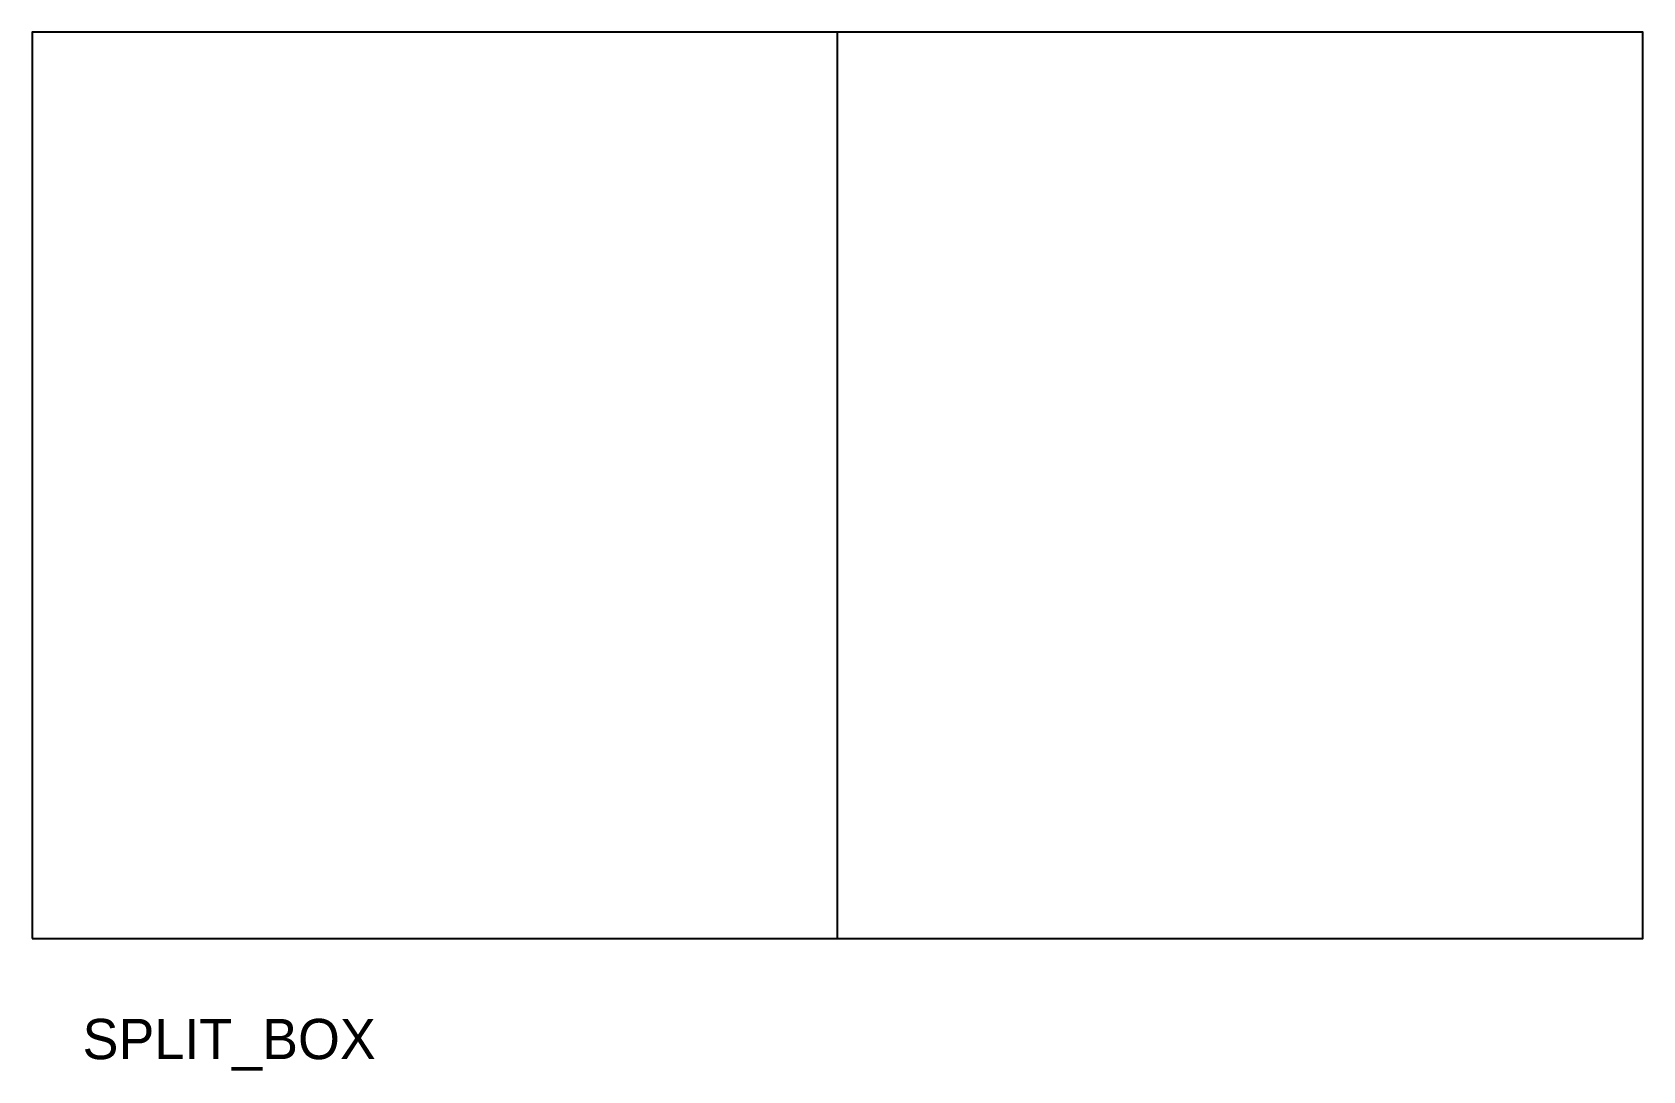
# Model space of a CAD drawing. Header units: metres. Extents: x 0 to 160, y -13 to 90.
import ezdxf

# ---------------------------------------------------------------- set-up
doc = ezdxf.new("R2010")
doc.units = ezdxf.units.M
for name, color, linetype in [('ANNOTATION', 7, 'Continuous'), ('CENTER', 7, 'Continuous'), ('OUTLINE', 7, 'Continuous')]:
    doc.layers.add(name, color=color, linetype=linetype)

msp = doc.modelspace()

# ---------------------------------------------------------------- linework, layer by layer
at = {"layer": 'CENTER'}
msp.add_line((80, 0), (80, 90), dxfattribs=at)
at = {"layer": 'OUTLINE'}
msp.add_lwpolyline([(0, 0), (160, 0), (160, 90), (0, 90)], close=True, dxfattribs=at)

# ---------------------------------------------------------------- texts
at = {"layer": 'ANNOTATION'}
msp.add_text('SPLIT_BOX', height=4, dxfattribs=at).set_placement((5, -12))

doc.saveas('drawing.dxf')
